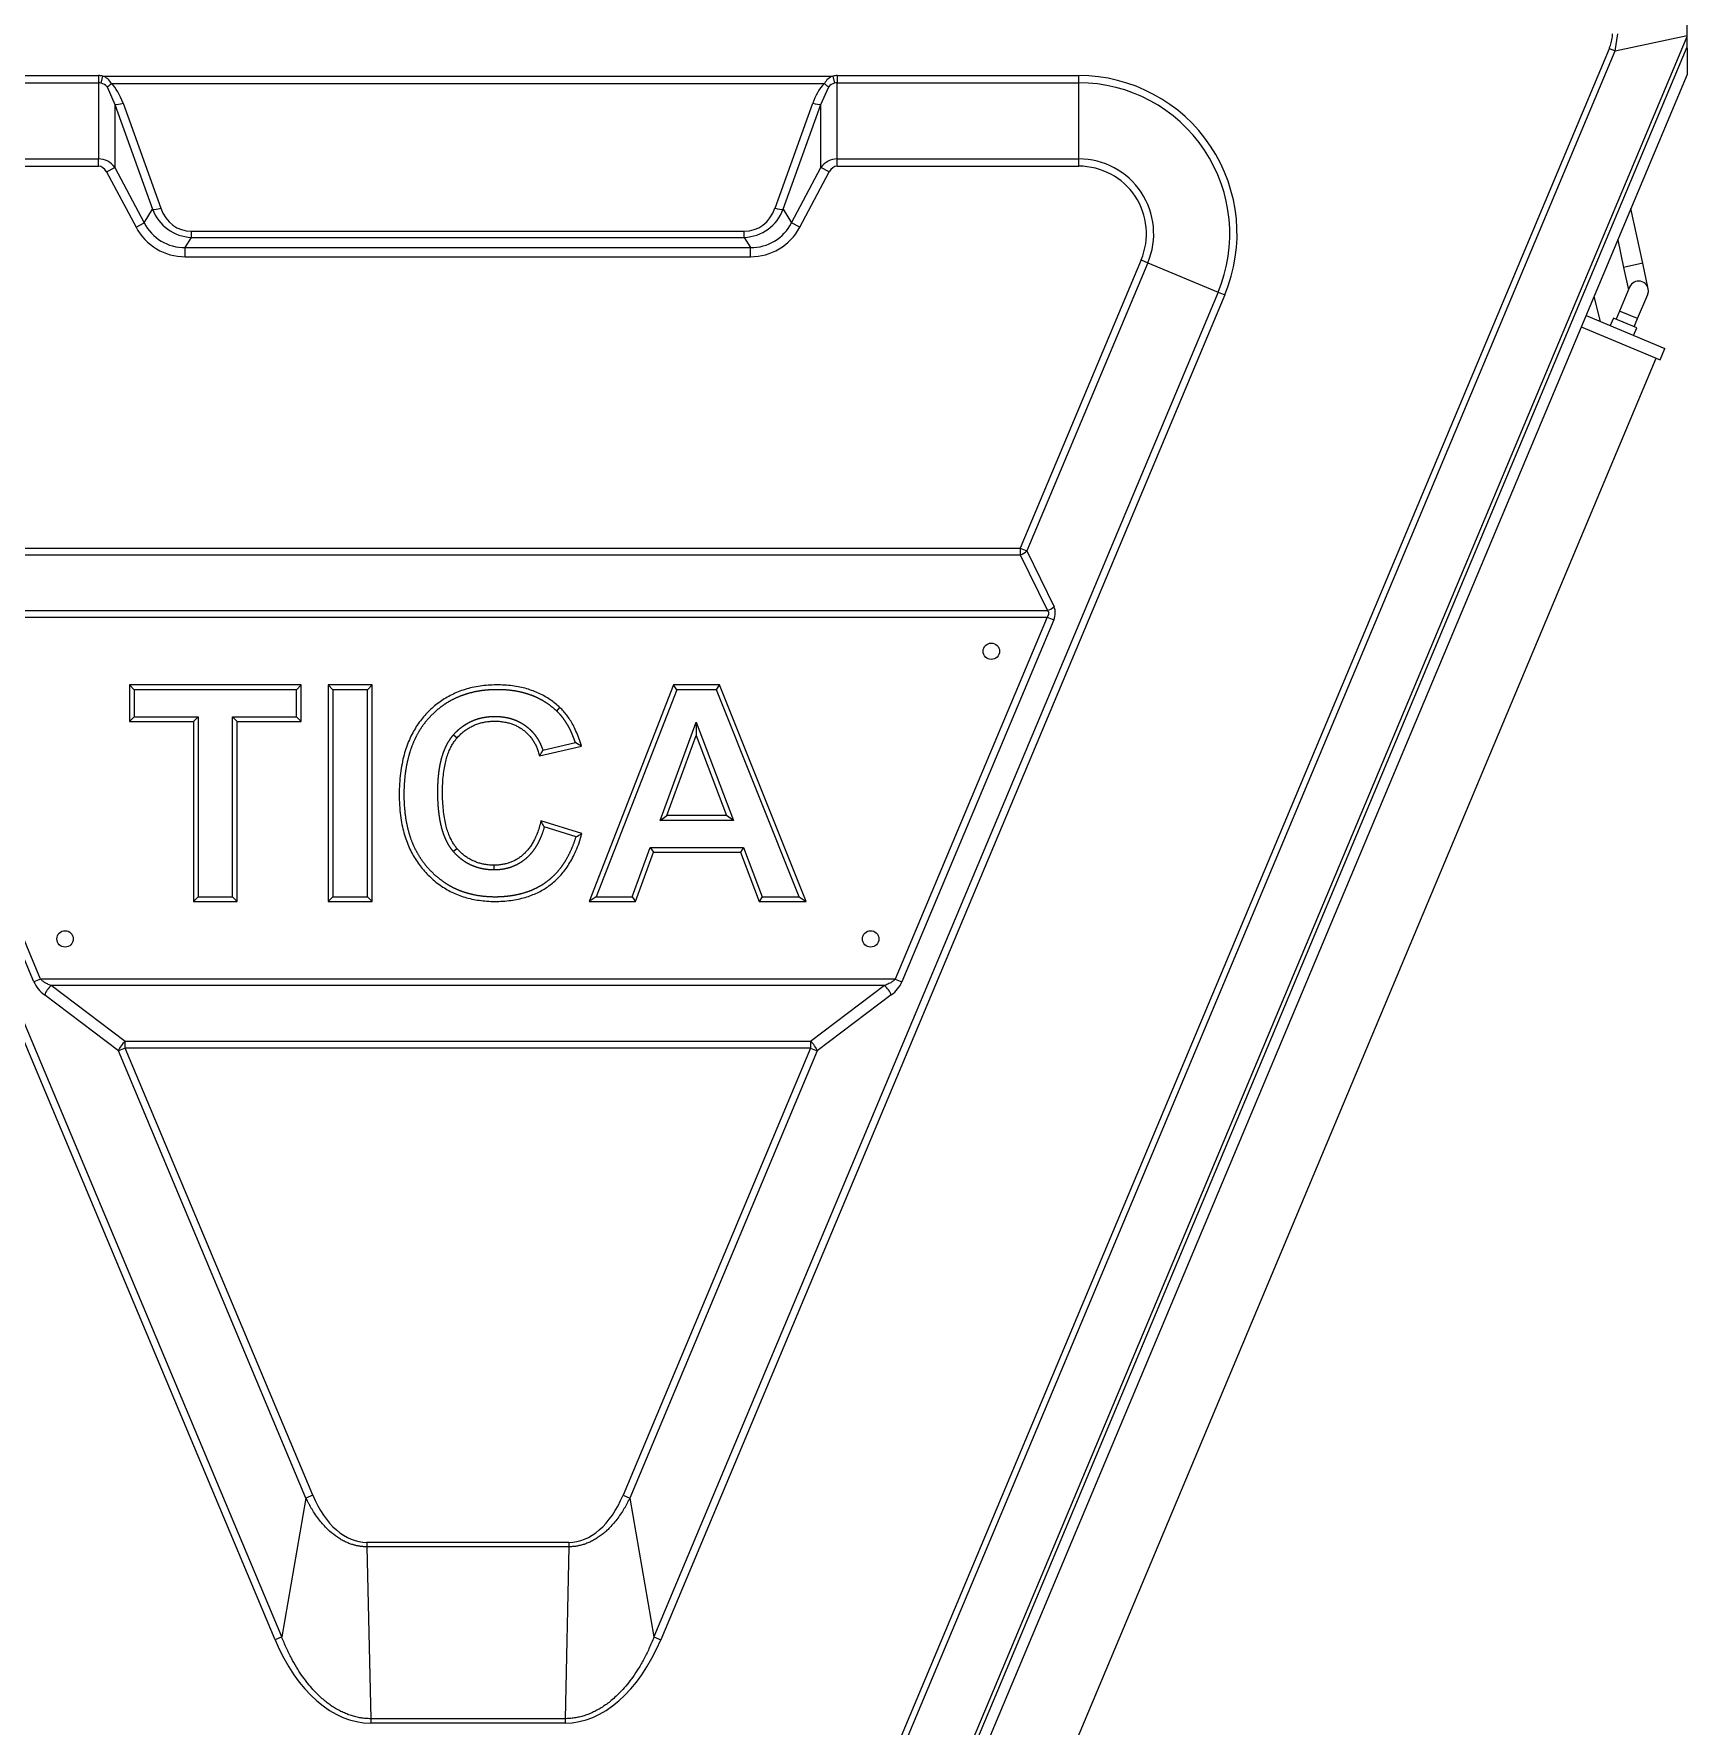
# Model space of a CAD drawing. Header units: millimetres. Extents: x 113490 to 142599, y -20467 to 115.
# Drawn here: x 126322 to 127127, y -7066 to -6241 of the extents above; entities that cross this region are included whole.
import ezdxf

# ---------------------------------------------------------------- set-up
doc = ezdxf.new("R2010")
doc.units = ezdxf.units.MM
doc.layers.add('DV1_0', color=7, linetype='Continuous')

msp = doc.modelspace()

# ---------------------------------------------------------------- linework, layer by layer
at = {"layer": 'DV1_0', "color": 7, "linetype": 'Continuous', "lineweight": 15}
for p, q in [((127127.26, -6242), (127127.26, -6234.07)), ((127127.26, -6242.4), (127127.26, -6242)), ((127127.26, -6247.54), (127127.26, -6242.4)), ((127127.26, -6248.17), (127127.26, -6247.54)), ((127127.26, -6248.17), (127127.26, -6260.87)), ((127127.26, -6260.87), (126774.38, -7102.39)), ((127105.63, -6352.93), (127099.88, -6326.16)), ((127093.44, -6341.52), (127096.32, -6354.93)), ((127096.32, -6354.93), (127098.67, -6365.89)), ((127108.29, -6365.35), (127105.63, -6352.93)), ((127099.25, -6364.51), (127094.34, -6376.22)), ((127085.07, -6381.33), (127081.89, -6369.07)), ((127103.12, -6379.9), (127108.03, -6368.19)), ((127077.99, -6378.37), (127116.39, -6394.47)), ((127091.38, -6379.64), (127089.84, -6383.33)), ((127102.75, -6384.41), (127091.38, -6379.64)), ((127094.34, -6376.22), (127092.68, -6380.19)), ((127101.45, -6383.87), (127103.12, -6379.9)), ((127075.67, -6383.9), (127114.07, -6400)), ((127101.2, -6388.1), (127102.75, -6384.41)), ((126755.17, -7250.69), (127112.22, -6399.23)), ((127114.07, -6400), (127116.39, -6394.47)), ((126368.41, -6558.41), (126368.41, -6576.22)), ((126452.06, -6558.41), (126368.41, -6558.41)), ((126370.72, -6560.72), (126368.41, -6558.41)), ((126449.75, -6560.72), (126370.72, -6560.72)), ((126370.72, -6560.72), (126370.72, -6573.92)), ((126449.75, -6560.72), (126452.06, -6558.41)), ((126449.75, -6573.92), (126449.75, -6560.72)), ((126452.06, -6576.22), (126452.06, -6558.41)), ((126465.23, -6558.41), (126465.23, -6663.9)), ((126486.63, -6558.41), (126465.23, -6558.41)), ((126467.54, -6560.72), (126465.23, -6558.41)), ((126484.32, -6560.72), (126467.54, -6560.72)), ((126467.54, -6560.72), (126467.54, -6661.59)), ((126484.32, -6560.72), (126486.63, -6558.41)), ((126484.32, -6661.59), (126484.32, -6560.72)), ((126486.63, -6663.9), (126486.63, -6558.41)), ((126633.52, -6558.41), (126592.37, -6663.9)), ((126635.09, -6560.72), (126595.75, -6661.59)), ((126655.9, -6558.41), (126633.52, -6558.41)), ((126635.09, -6560.72), (126633.52, -6558.41)), ((126654.34, -6560.72), (126635.09, -6560.72)), ((126654.34, -6560.72), (126655.9, -6558.41)), ((126694.7, -6661.59), (126654.34, -6560.72)), ((126698.11, -6663.9), (126655.9, -6558.41)), ((126576.53, -6571.13), (126578.11, -6569.45)), ((126370.72, -6573.92), (126368.41, -6576.22)), ((126368.41, -6576.22), (126399.54, -6576.22)), ((126370.72, -6573.92), (126401.85, -6573.92)), ((126401.85, -6573.92), (126399.54, -6576.22)), ((126399.54, -6576.22), (126399.54, -6663.9)), ((126401.85, -6573.92), (126401.85, -6661.59)), ((126418.62, -6573.92), (126449.75, -6573.92)), ((126418.62, -6661.59), (126418.62, -6573.92)), ((126418.62, -6573.92), (126420.93, -6576.22)), ((126420.93, -6576.22), (126452.06, -6576.22)), ((126420.93, -6663.9), (126420.93, -6576.22)), ((126449.75, -6573.92), (126452.06, -6576.22)), ((126626.95, -6624.39), (126644.49, -6576.49)), ((126644.49, -6576.49), (126662.61, -6624.39)), ((126644.49, -6576.49), (126644.53, -6583.11)), ((126568.17, -6593.03), (126588.57, -6588.21)), ((126569.81, -6590.27), (126585.64, -6586.53)), ((126630.26, -6622.08), (126644.53, -6583.11)), ((126644.53, -6583.11), (126659.27, -6622.08)), ((126626.95, -6624.39), (126630.26, -6622.08)), ((126659.27, -6622.08), (126630.26, -6622.08)), ((126662.61, -6624.39), (126659.27, -6622.08)), ((126588.81, -6630.88), (126568.85, -6624.68)), ((126585.96, -6632.42), (126570.49, -6627.61)), ((126662.61, -6624.39), (126626.95, -6624.39)), ((126613.35, -6661.59), (126622.12, -6637.6)), ((126622.12, -6637.6), (126667.62, -6637.6)), ((126622.12, -6637.6), (126623.74, -6639.91)), ((126667.62, -6637.6), (126666.03, -6639.91)), ((126667.62, -6637.6), (126676.7, -6661.59)), ((126614.97, -6663.9), (126623.74, -6639.91)), ((126623.74, -6639.91), (126666.03, -6639.91)), ((126666.03, -6639.91), (126675.1, -6663.9)), ((126401.85, -6661.59), (126399.54, -6663.9)), ((126401.85, -6661.59), (126418.62, -6661.59)), ((126418.62, -6661.59), (126420.93, -6663.9)), ((126467.54, -6661.59), (126465.23, -6663.9)), ((126467.54, -6661.59), (126484.32, -6661.59)), ((126484.32, -6661.59), (126486.63, -6663.9)), ((126595.75, -6661.59), (126592.37, -6663.9)), ((126595.75, -6661.59), (126613.35, -6661.59)), ((126613.35, -6661.59), (126614.97, -6663.9)), ((126676.7, -6661.59), (126675.1, -6663.9)), ((126676.7, -6661.59), (126694.7, -6661.59)), ((126694.7, -6661.59), (126698.11, -6663.9)), ((126399.54, -6663.9), (126420.93, -6663.9)), ((126465.23, -6663.9), (126486.63, -6663.9)), ((126592.37, -6663.9), (126614.97, -6663.9)), ((126675.1, -6663.9), (126698.11, -6663.9))]:
    msp.add_line(p, q, dxfattribs=at)
at = {"layer": 'DV1_0', "color": 7, "linetype": 'Continuous', "lineweight": 20}
for p, q in [((126699.65, -7262.15), (127127.26, -6242.4)), ((127092.13, -6249.35), (127093.5, -6241.13)), ((127092.13, -6249.35), (127127.26, -6242)), ((126677.38, -7230.65), (127089.36, -6248.19)), ((126680.15, -7231.81), (127092.13, -6249.35)), ((126701.48, -7262.92), (127127.26, -6247.54)), ((127089.36, -6248.19), (127092.13, -6249.35)), ((126235.6, -6261.47), (126353.28, -6261.47)), ((126235.6, -6265.01), (126353.28, -6265.01)), ((126353.28, -6261.47), (126353.28, -6265.01)), ((126353.28, -6265.01), (126353.28, -6302.08)), ((126354.68, -6265.18), (126355.38, -6261.68)), ((126355.38, -6261.68), (126711.14, -6261.68)), ((126357.48, -6266.98), (126361.26, -6275.5)), ((126359.58, -6265.31), (126706.94, -6265.31)), ((126705.26, -6275.5), (126709.04, -6266.97)), ((126711.14, -6261.68), (126711.84, -6265.18)), ((126713.25, -6261.47), (126830.92, -6261.47)), ((126713.25, -6261.47), (126713.25, -6265.01)), ((126713.25, -6302.08), (126713.25, -6265.01)), ((126713.25, -6265.01), (126830.92, -6265.01)), ((126830.92, -6265.01), (126830.92, -6261.47)), ((126830.92, -6302.08), (126830.92, -6265.01)), ((126361.26, -6275.5), (126361.26, -6306.3)), ((126361.26, -6275.5), (126379.64, -6326.6)), ((126365.26, -6274.91), (126383.64, -6326.01)), ((126682.89, -6326.01), (126701.27, -6274.91)), ((126686.88, -6326.6), (126705.26, -6275.5)), ((126705.26, -6306.3), (126705.26, -6275.5)), ((126235.6, -6302.08), (126353.28, -6302.08)), ((126235.6, -6305.61), (126353.28, -6305.61)), ((126353.28, -6305.61), (126353.28, -6302.08)), ((126357.27, -6308.43), (126361.26, -6306.3)), ((126357.27, -6308.43), (126371.61, -6335.35)), ((126361.26, -6306.3), (126375.6, -6333.22)), ((126690.92, -6333.22), (126705.26, -6306.3)), ((126694.91, -6335.35), (126709.25, -6308.43)), ((126709.25, -6308.43), (126705.26, -6306.3)), ((126713.25, -6305.61), (126713.25, -6302.08)), ((126713.25, -6302.08), (126830.92, -6302.08)), ((126713.25, -6305.61), (126830.92, -6305.61)), ((126830.92, -6305.61), (126830.92, -6302.08)), ((126371.61, -6335.35), (126375.6, -6333.22)), ((126375.6, -6333.22), (126379.64, -6326.6)), ((126686.88, -6326.6), (126690.92, -6333.22)), ((126694.91, -6335.35), (126690.92, -6333.22)), ((126395.6, -6345.2), (126398.58, -6340.3)), ((126398.58, -6337.31), (126667.94, -6337.31)), ((126398.58, -6340.3), (126398.58, -6337.31)), ((126398.58, -6340.3), (126667.94, -6340.3)), ((126667.94, -6340.3), (126667.94, -6337.31)), ((126667.94, -6340.3), (126670.93, -6345.2)), ((126395.6, -6345.2), (126670.93, -6345.2)), ((126395.6, -6349.73), (126395.6, -6345.2)), ((126395.6, -6349.73), (126670.93, -6349.73)), ((126670.93, -6349.73), (126670.93, -6345.2)), ((126861.29, -6351.28), (126802.39, -6491.73)), ((126864.55, -6352.64), (126805.65, -6493.1)), ((126861.29, -6351.28), (126864.55, -6352.64)), ((126864.55, -6352.64), (126898.74, -6366.98)), ((127105.63, -6352.93), (127096.32, -6354.93)), ((126439.33, -7023.69), (126164.52, -6368.35)), ((126442.59, -7022.32), (126167.78, -6366.98)), ((126898.74, -6366.98), (126623.93, -7022.32)), ((126902, -6368.35), (126627.19, -7023.69)), ((126898.74, -6366.98), (126902, -6368.35)), ((127103.12, -6379.9), (127094.34, -6376.22)), ((126264.13, -6491.73), (126802.39, -6491.73)), ((126264.13, -6494.93), (126802.39, -6494.93)), ((126802.39, -6491.73), (126802.39, -6494.93)), ((126802.39, -6491.73), (126805.65, -6493.1)), ((126802.39, -6494.93), (126815.57, -6522.15)), ((126805.65, -6493.1), (126818.83, -6520.32)), ((126250.95, -6522.15), (126815.57, -6522.15)), ((126321.82, -6703.1), (126247.86, -6526.72)), ((126251.12, -6525.35), (126815.4, -6525.35)), ((126325.08, -6701.73), (126251.12, -6525.35)), ((126815.4, -6525.35), (126741.44, -6701.73)), ((126818.66, -6526.72), (126744.7, -6703.1)), ((126815.4, -6525.35), (126818.66, -6526.72)), ((126526.29, -6582.67), (126528.03, -6584.19)), ((126526.16, -6639.54), (126527.91, -6638.04)), ((126546.12, -6648.56), (126546.12, -6646.25)), ((126325.08, -6701.73), (126321.82, -6703.1)), ((126741.44, -6701.73), (126325.08, -6701.73)), ((126741.44, -6701.73), (126744.7, -6703.1)), ((126363.03, -6736.72), (126327.02, -6709.5)), ((126736.24, -6704.93), (126330.28, -6704.93)), ((126366.29, -6732.15), (126330.28, -6704.93)), ((126736.24, -6704.93), (126700.23, -6732.15)), ((126739.5, -6709.5), (126703.49, -6736.72)), ((126366.29, -6735.35), (126363.03, -6736.72)), ((126454.4, -6954.62), (126363.03, -6736.72)), ((126700.23, -6732.15), (126366.29, -6732.15)), ((126366.29, -6735.35), (126366.29, -6732.15)), ((126700.23, -6735.35), (126366.29, -6735.35)), ((126457.66, -6953.25), (126366.29, -6735.35)), ((126700.23, -6735.35), (126608.86, -6953.25)), ((126703.49, -6736.72), (126612.12, -6954.62)), ((126700.23, -6732.15), (126700.23, -6735.35)), ((126700.23, -6735.35), (126703.49, -6736.72)), ((126454.4, -6954.62), (126442.59, -7022.32)), ((126457.66, -6953.25), (126454.4, -6954.62)), ((126608.86, -6953.25), (126612.12, -6954.62)), ((126612.12, -6954.62), (126623.93, -7022.32)), ((126582.42, -6976.29), (126484.1, -6976.29)), ((126484.1, -6976.29), (126484.1, -6978.4)), ((126582.42, -6976.29), (126582.42, -6978.4)), ((126582.42, -6978.4), (126484.1, -6978.4)), ((126484.1, -6978.4), (126485.92, -7062.17)), ((126582.42, -6978.4), (126580.6, -7062.17)), ((126442.59, -7022.32), (126439.33, -7023.69)), ((126623.93, -7022.32), (126627.19, -7023.69)), ((126580.6, -7062.17), (126485.92, -7062.17)), ((126485.92, -7062.17), (126485.92, -7064.29)), ((126580.6, -7064.29), (126485.92, -7064.29)), ((126580.6, -7062.17), (126580.6, -7064.29))]:
    msp.add_line(p, q, dxfattribs=at)
at = {"layer": 'DV1_0', "color": 7, "linetype": 'Continuous', "lineweight": 15}
for centre in [(126788.26, -6541.99), (126337.04, -6682.16), (126729.48, -6682.16)]:
    msp.add_circle(centre, 4, dxfattribs=at)
at = {"layer": 'DV1_0', "color": 7, "linetype": 'Continuous', "lineweight": 20}
for centre, radius, start, end in [((126353.27, -6272.17), 10.7, 78.62829, 89.97807), ((126353.27, -6270.77), 5.76, 75.84234, 89.94264), ((126353.5, -6270.1), 5.06, 38.18383, 76.54336), ((126352.51, -6269.25), 8.09, 29.10135, 69.21387), ((126725.39, -6282.69), 25.34, 136.70813, 162.12826), ((126714, -6269.23), 8.07, 110.72151, 150.96151), ((126713.02, -6270.1), 5.06, 103.45951, 141.81186), ((126713.25, -6272.17), 10.7, 90.02052, 101.37408), ((126713.25, -6270.77), 5.76, 90.05651, 104.16255), ((126830.92, -6338.54), 77.07, 337.25, 90), ((126830.92, -6338.54), 73.54, 337.25, 90), ((126353.19, -6311.89), 9.82, 34.72929, 89.52864), ((126713.33, -6311.89), 9.82, 90.47616, 145.26591), ((126830.92, -6338.54), 36.46, 337.25, 90), ((126830.92, -6338.54), 32.93, 337.25, 90), ((126394.89, -6323.71), 21.5, 206.25539, 271.88665), ((126399.26, -6319.42), 20.89, 200.09274, 268.12858), ((126667.29, -6319.46), 20.85, 271.78529, 339.99339), ((126671.64, -6323.71), 21.5, 268.11409, 333.74386), ((126395.34, -6322.96), 26.77, 207.5641, 270.53861), ((126671.18, -6322.96), 26.77, 269.46133, 332.43596)]:
    msp.add_arc(centre, radius, start, end, dxfattribs=at)
at = {"layer": 'DV1_0', "color": 7, "linetype": 'Continuous', "lineweight": 15}
for centre, radius, start, end in [((127103.64, -6366.35), 4.76, 0, 157.25), ((127103.64, -6366.35), 4.76, 337.25, 0), ((126504.69, -6730.97), 165.57, 59.56409, 60.73275), ((126502.5, -6552.28), 77.28, 328.17856, 330.55589), ((126436.16, -6700.88), 153.01, 28.61191, 29.86828), ((126491.14, -6452.48), 203.39, 297.78935, 298.70132)]:
    msp.add_arc(centre, radius, start, end, dxfattribs=at)
at = {"layer": 'DV1_0', "color": 7, "linetype": 'Continuous', "lineweight": 20}
for centre, major_axis, ratio, start_param, end_param in [((126359.58, -6263.77), (-3.48, -3.59), 0.220719, 0.717909, 1.347194), ((126353.32, -6293.69), (-0.05, 31.28), 0.477729, 5.355274, 5.847767), ((126706.94, -6263.77), (3.48, -3.59), 0.220719, 4.935998, 5.565263), ((126365.26, -6273.37), (-4.7, -1.69), 0.292381, 0.461167, 1.46601), ((126701.27, -6273.37), (4.7, -1.69), 0.292381, 4.817177, 5.822019), ((126353.28, -6312.67), (-0.01, 7.06), 0.707338, 5.356674, 6.282449), ((126713.24, -6312.67), (0.01, 7.05), 0.707954, 0.001094, 0.927445), ((126383.64, -6324.47), (-4.7, -1.69), 0.292381, 0.461166, 1.466009), ((126403.36, -6311.34), (10.92, 24.7), 0.734557, 2.48522, 3.455755), ((126663.14, -6311.33), (-10.95, 24.71), 0.7344, 2.826953, 3.797155), ((126682.89, -6324.47), (4.7, -1.69), 0.292381, 4.817177, 5.822019), ((126802.39, -6491.73), (-4.5, -2.18), 0.600003, 1.288002, 2.057486), ((126815.57, -6518.95), (-4.5, -2.18), 0.600003, 1.288002, 2.057486), ((126807.82, -6526.72), (10.63, 7.07), 0.664977, 5.497797, 6.192529), ((126332.74, -6703.07), (-10.72, 7.06), 0.666776, 0.781871, 1.473649), ((126733.81, -6703.08), (10.69, 7.07), 0.666419, 4.807124, 5.499727), ((126330.28, -6708.13), (3.01, 3.99), 0.448997, 1.034793, 2.228562), ((126736.24, -6708.13), (-3.01, 3.99), 0.448997, 4.054624, 5.248392), ((126366.29, -6735.35), (3.01, 3.99), 0.448997, 1.034793, 2.228562), ((126700.23, -6735.35), (-3.01, 3.99), 0.448997, 4.054624, 5.248392), ((126483.26, -6924.68), (-1.33, 51.6), 0.606054, 2.141908, 3.126109), ((126583.23, -6924.62), (1.28, 51.66), 0.606049, 3.156652, 4.140097), ((126484.5, -6973.15), (-2.24, 91.13), 0.605695, 2.143739, 3.126709), ((126582.03, -6973.19), (2.25, 91.09), 0.605798, 3.156584, 4.139778)]:
    msp.add_ellipse(centre, major_axis=major_axis, ratio=ratio, start_param=start_param, end_param=end_param, dxfattribs=at)
msp.add_open_spline([(127089.36, -6248.19), (127089.55, -6247.73), (127089.91, -6246.8), (127090.31, -6245.5), (127090.64, -6244.04), (127090.84, -6242.55), (127090.88, -6241.6), (127090.88, -6241.13)], degree=3, dxfattribs=at)
for points, knots in [([(126815.57, -6522.15), (126815.66, -6522.24), (126815.81, -6522.42), (126815.99, -6522.7), (126816.11, -6522.99), (126816.17, -6523.28), (126816.19, -6523.58), (126816.16, -6523.89), (126816.08, -6524.22), (126815.93, -6524.57), (126815.71, -6524.96), (126815.52, -6525.22), (126815.4, -6525.35)], [0, 0, 0, 0, 0.103754, 0.201399, 0.295256, 0.386511, 0.476484, 0.567069, 0.661122, 0.762305, 0.874482, 1, 1, 1, 1]), ([(126330.28, -6704.93), (126329.95, -6704.81), (126329.33, -6704.56), (126328.46, -6704.16), (126327.7, -6703.76), (126327.03, -6703.37), (126326.45, -6702.97), (126325.93, -6702.57), (126325.47, -6702.16), (126325.2, -6701.88), (126325.08, -6701.73)], [0, 0, 0, 0, 0.162154, 0.309168, 0.444157, 0.56805, 0.681058, 0.789601, 0.89662, 1, 1, 1, 1]), ([(126741.44, -6701.73), (126741.32, -6701.88), (126741.04, -6702.17), (126740.55, -6702.61), (126739.95, -6703.06), (126739.24, -6703.53), (126738.39, -6704), (126737.38, -6704.48), (126736.64, -6704.78), (126736.24, -6704.93)], [0, 0, 0, 0, 0.104699, 0.217397, 0.341582, 0.478635, 0.63137, 0.803901, 1, 1, 1, 1]), ([(126484.1, -6978.4), (126483.93, -6978.4), (126483.61, -6978.4), (126483.12, -6978.39), (126482.63, -6978.36), (126482.14, -6978.32), (126481.65, -6978.28), (126481.16, -6978.22), (126480.67, -6978.15), (126479.83, -6978.02), (126478.66, -6977.78), (126477.03, -6977.33), (126475.3, -6976.73), (126473.45, -6975.92), (126471.58, -6974.94), (126468.96, -6973.3), (126466.36, -6971.24), (126463.83, -6968.77), (126461.86, -6966.58), (126459.92, -6964.1), (126458.42, -6961.91), (126457.32, -6960.12), (126456.58, -6958.85), (126455.84, -6957.5), (126455.1, -6956.09), (126454.64, -6955.11), (126454.4, -6954.62)], [0, 0, 0, 0, 0.012207, 0.024421, 0.036645, 0.048882, 0.061135, 0.073407, 0.085701, 0.098018, 0.136644, 0.175569, 0.223909, 0.273378, 0.326546, 0.381495, 0.504574, 0.573263, 0.64576, 0.724421, 0.808607, 0.844135, 0.881045, 0.919332, 0.958987, 1, 1, 1, 1]), ([(126612.12, -6954.62), (126612.01, -6954.86), (126611.78, -6955.34), (126611.43, -6956.05), (126611.08, -6956.74), (126610.73, -6957.42), (126610.37, -6958.08), (126610.01, -6958.72), (126609.66, -6959.34), (126609.3, -6959.95), (126608.94, -6960.55), (126608.12, -6961.87), (126606.8, -6963.82), (126604.93, -6966.26), (126603.02, -6968.43), (126601.11, -6970.33), (126599.2, -6972), (126597.31, -6973.43), (126595.42, -6974.65), (126593.56, -6975.68), (126591.71, -6976.53), (126590.17, -6977.11), (126588.93, -6977.49), (126588, -6977.74), (126587.07, -6977.94), (126586.14, -6978.11), (126585.21, -6978.24), (126584.28, -6978.34), (126583.35, -6978.39), (126582.73, -6978.4), (126582.42, -6978.4)], [0, 0, 0, 0, 0.020016, 0.039694, 0.059032, 0.078029, 0.096685, 0.114997, 0.132966, 0.15059, 0.167868, 0.184799, 0.266929, 0.343527, 0.415009, 0.482791, 0.544966, 0.604534, 0.659648, 0.712959, 0.76302, 0.811959, 0.83598, 0.859817, 0.883489, 0.907012, 0.930406, 0.95369, 0.976881, 1, 1, 1, 1]), ([(126485.92, -7062.17), (126485.1, -7062.17), (126483.48, -7062.11), (126481.08, -7061.81), (126478.75, -7061.34), (126476.46, -7060.69), (126474.2, -7059.88), (126471.97, -7058.9), (126469.81, -7057.77), (126467.72, -7056.51), (126465.7, -7055.12), (126463.67, -7053.57), (126461.59, -7051.78), (126459.39, -7049.67), (126457.06, -7047.16), (126454.62, -7044.21), (126452.13, -7040.8), (126449.64, -7036.92), (126447.18, -7032.56), (126444.78, -7027.66), (126443.31, -7024.17), (126442.59, -7022.32)], [0, 0, 0, 0, 0.039675, 0.079011, 0.117409, 0.155373, 0.194404, 0.233853, 0.273354, 0.31251, 0.351559, 0.391858, 0.435291, 0.483673, 0.53828, 0.599457, 0.666887, 0.740342, 0.819788, 0.905575, 1, 1, 1, 1]), ([(126623.93, -7022.32), (126623.18, -7024.26), (126621.62, -7027.93), (126619.07, -7033.09), (126616.41, -7037.71), (126613.68, -7041.82), (126610.93, -7045.44), (126608.23, -7048.54), (126605.64, -7051.13), (126603.23, -7053.26), (126600.99, -7055.01), (126598.84, -7056.49), (126596.7, -7057.78), (126594.51, -7058.92), (126592.24, -7059.91), (126589.92, -7060.74), (126587.57, -7061.39), (126585.24, -7061.84), (126582.92, -7062.11), (126581.38, -7062.17), (126580.6, -7062.17)], [0, 0, 0, 0, 0.098655, 0.18986, 0.274376, 0.352916, 0.425587, 0.491678, 0.550093, 0.601164, 0.646216, 0.687373, 0.727036, 0.766765, 0.806851, 0.846905, 0.886467, 0.925149, 0.96228, 1, 1, 1, 1])]:
    msp.add_open_spline(points, degree=3, knots=knots, dxfattribs=at)
at = {"layer": 'DV1_0', "color": 7, "linetype": 'Continuous', "lineweight": 15}
for points in [[(126578.11, -6569.45), (126577.36, -6568.74), (126575.82, -6567.39), (126573.36, -6565.57), (126570.76, -6563.95), (126568.01, -6562.52), (126565.08, -6561.29), (126561.96, -6560.25), (126558.61, -6559.42), (126555, -6558.81), (126551.12, -6558.46), (126547.1, -6558.37), (126543.07, -6558.53), (126539.16, -6558.95), (126535.4, -6559.64), (126531.84, -6560.6), (126528.5, -6561.78), (126525.39, -6563.17), (126522.46, -6564.76), (126519.69, -6566.56), (126517.06, -6568.58), (126514.58, -6570.81), (126512.25, -6573.24), (126510.09, -6575.87), (126508.12, -6578.7), (126506.34, -6581.75), (126504.74, -6585.04), (126503.35, -6588.6), (126502.14, -6592.48), (126501.15, -6596.72), (126500.39, -6601.45), (126499.91, -6606.54), (126499.74, -6611.8), (126499.9, -6617.04), (126500.39, -6622.05), (126501.13, -6626.57), (126502.1, -6630.61), (126503.27, -6634.28), (126504.65, -6637.67), (126506.22, -6640.84), (126507.99, -6643.81), (126509.96, -6646.6), (126512.14, -6649.23), (126514.51, -6651.69), (126517.04, -6653.95), (126519.71, -6656), (126522.51, -6657.82), (126525.44, -6659.42), (126528.52, -6660.77), (126531.77, -6661.88), (126535.18, -6662.77), (126538.76, -6663.41), (126542.5, -6663.82), (126546.41, -6663.95), (126550.36, -6663.83), (126554.2, -6663.45), (126557.81, -6662.83), (126561.17, -6661.98), (126564.29, -6660.93), (126567.16, -6659.7), (126569.77, -6658.32), (126572.2, -6656.77), (126574.49, -6655.03), (126576.66, -6653.09), (126578.72, -6650.92), (126580.67, -6648.51), (126582.53, -6645.8), (126584.3, -6642.73), (126585.95, -6639.28), (126587.47, -6635.37), (126588.39, -6632.44), (126588.81, -6630.88)], [(126588.57, -6588.21), (126588.17, -6586.81), (126587.32, -6584.18), (126585.95, -6580.79), (126584.5, -6577.86), (126583, -6575.32), (126581.44, -6573.09), (126579.81, -6571.14), (126578.68, -6569.99), (126578.11, -6569.45)], [(126528.03, -6584.19), (126528.49, -6583.66), (126529.46, -6582.64), (126531.02, -6581.26), (126532.68, -6580.03), (126534.43, -6578.96), (126536.25, -6578.06), (126538.14, -6577.33), (126540.12, -6576.75), (126542.22, -6576.33), (126544.44, -6576.09), (126546.73, -6576.03), (126549.05, -6576.16), (126551.25, -6576.45), (126553.25, -6576.9), (126555.08, -6577.49), (126556.79, -6578.21), (126558.4, -6579.08), (126559.92, -6580.08), (126561.35, -6581.23), (126562.69, -6582.51), (126563.93, -6583.93), (126565.04, -6585.47), (126566.03, -6587.14), (126566.89, -6588.95), (126567.61, -6590.9), (126568, -6592.3), (126568.17, -6593.03)], [(126527.91, -6638.04), (126527.54, -6637.61), (126526.8, -6636.66), (126525.73, -6634.98), (126524.69, -6632.99), (126523.73, -6630.67), (126522.86, -6627.97), (126522.12, -6624.82), (126521.53, -6621.27), (126521.12, -6617.32), (126520.9, -6612.99), (126520.9, -6608.54), (126521.11, -6604.3), (126521.52, -6600.51), (126522.1, -6597.12), (126522.85, -6594.13), (126523.72, -6591.53), (126524.7, -6589.26), (126525.76, -6587.29), (126526.87, -6585.6), (126527.64, -6584.64), (126528.03, -6584.19)], [(126568.85, -6624.68), (126568.59, -6625.83), (126568.02, -6627.99), (126567.06, -6630.79), (126566.03, -6633.21), (126564.93, -6635.31), (126563.78, -6637.13), (126562.55, -6638.75), (126561.26, -6640.17), (126559.91, -6641.42), (126558.49, -6642.53), (126556.98, -6643.49), (126555.4, -6644.31), (126553.73, -6645), (126551.97, -6645.54), (126550.12, -6645.94), (126548.18, -6646.19), (126546.82, -6646.25), (126546.12, -6646.25)], [(126546.12, -6646.25), (126545.31, -6646.25), (126543.74, -6646.19), (126541.57, -6645.91), (126539.55, -6645.48), (126537.67, -6644.9), (126535.87, -6644.17), (126534.15, -6643.3), (126532.49, -6642.25), (126530.9, -6641.04), (126529.36, -6639.64), (126528.39, -6638.6), (126527.91, -6638.04)]]:
    msp.add_open_spline(points, degree=3, dxfattribs=at)
for points, knots in [([(126576.53, -6571.13), (126574.07, -6568.81), (126571.22, -6566.97), (126568.35, -6565.13), (126565.14, -6563.83), (126561.79, -6562.48), (126558.1, -6561.72), (126554.05, -6560.88), (126549.49, -6560.74), (126547.15, -6560.67), (126544.76, -6560.79), (126542.39, -6560.9), (126540.18, -6561.19), (126535.99, -6561.74), (126532.2, -6562.96), (126528.6, -6564.11), (126525.35, -6565.83), (126522.14, -6567.54), (126519.25, -6569.83), (126516.34, -6572.14), (126513.88, -6574.95), (126511.4, -6577.78), (126509.47, -6580.99), (126507.5, -6584.28), (126506.04, -6588.09), (126504.78, -6591.41), (126503.92, -6595.06), (126502.62, -6600.63), (126502.24, -6607.11), (126501.88, -6613.34), (126502.46, -6619.32), (126503.2, -6626.98), (126505.36, -6633.12), (126506.68, -6636.88), (126508.61, -6640.3), (126510.49, -6643.62), (126512.93, -6646.55), (126515.37, -6649.48), (126518.32, -6651.95), (126521.2, -6654.37), (126524.34, -6656.17), (126526.1, -6657.18), (126527.95, -6657.98), (126529.81, -6658.8), (126531.81, -6659.43), (126534.95, -6660.43), (126538.35, -6660.97), (126542.6, -6661.65), (126547.18, -6661.6), (126549.45, -6661.57), (126551.7, -6661.36), (126553.91, -6661.16), (126555.95, -6660.79), (126559.76, -6660.11), (126563.16, -6658.84), (126566.34, -6657.66), (126569.09, -6655.99), (126572.16, -6654.13), (126574.83, -6651.59), (126577.56, -6648.98), (126579.8, -6645.67), (126581.61, -6643), (126583.08, -6639.9), (126584.71, -6636.47), (126585.96, -6632.42)], [0, 0, 0, 0.03125, 0.03125, 0.0625, 0.0625, 0.09375, 0.09375, 0.125, 0.125, 0.140625, 0.140625, 0.15625, 0.15625, 0.1875, 0.1875, 0.21875, 0.21875, 0.25, 0.25, 0.28125, 0.28125, 0.3125, 0.3125, 0.34375, 0.34375, 0.375, 0.375, 0.4375, 0.4375, 0.5, 0.5, 0.5625, 0.5625, 0.59375, 0.59375, 0.625, 0.625, 0.65625, 0.65625, 0.6875, 0.6875, 0.705357, 0.705357, 0.723214, 0.723214, 0.75, 0.75, 0.78125, 0.78125, 0.796875, 0.796875, 0.8125, 0.8125, 0.84375, 0.84375, 0.875, 0.875, 0.910714, 0.910714, 0.946429, 0.946429, 0.973214, 0.973214, 1, 1, 1]), ([(126585.64, -6586.53), (126584.95, -6584.45), (126584.15, -6582.56), (126583.29, -6580.53), (126582.3, -6578.72), (126581.17, -6576.67), (126579.87, -6574.9), (126578.32, -6572.81), (126576.53, -6571.13)], [0, 0, 0, 0.25, 0.25, 0.5, 0.5, 0.75, 0.75, 1, 1, 1]), ([(126526.29, -6582.67), (126527.44, -6581.35), (126528.74, -6580.2), (126530.02, -6579.07), (126531.42, -6578.13), (126532.54, -6577.38), (126533.72, -6576.75), (126535.49, -6575.82), (126537.42, -6575.17), (126539.04, -6574.61), (126540.73, -6574.28), (126542.5, -6573.93), (126544.35, -6573.81), (126546.22, -6573.69), (126548.15, -6573.8), (126550.04, -6573.91), (126551.8, -6574.24), (126553.46, -6574.54), (126554.99, -6575.04), (126556.46, -6575.52), (126557.85, -6576.19), (126559.22, -6576.86), (126560.5, -6577.71), (126561.79, -6578.57), (126562.94, -6579.59), (126564.1, -6580.61), (126565.12, -6581.79), (126566.14, -6582.97), (126566.99, -6584.29), (126567.86, -6585.62), (126568.56, -6587.1), (126569.28, -6588.62), (126569.81, -6590.27)], [0, 0, 0, 0.0625, 0.0625, 0.125, 0.125, 0.175, 0.175, 0.25, 0.25, 0.3125, 0.3125, 0.375, 0.375, 0.4375, 0.4375, 0.5, 0.5, 0.5625, 0.5625, 0.625, 0.625, 0.6875, 0.6875, 0.75, 0.75, 0.8125, 0.8125, 0.875, 0.875, 0.9375, 0.9375, 1, 1, 1]), ([(126526.16, -6639.54), (126524.64, -6637.76), (126523.42, -6635.51), (126522.02, -6632.94), (126521.04, -6629.82), (126520.5, -6628.1), (126520.08, -6626.16), (126519.63, -6624.1), (126519.32, -6621.84), (126518.98, -6619.42), (126518.8, -6616.7), (126518.61, -6613.83), (126518.6, -6610.92), (126518.59, -6607.55), (126518.83, -6604.4), (126519.04, -6601.45), (126519.47, -6598.83), (126520.05, -6595.31), (126521.03, -6592.33), (126522.02, -6589.28), (126523.45, -6586.73), (126524.72, -6584.47), (126526.29, -6582.67)], [0, 0, 0, 0.125, 0.125, 0.25, 0.25, 0.3125, 0.3125, 0.375, 0.375, 0.4375, 0.4375, 0.5, 0.5, 0.571429, 0.571429, 0.642857, 0.642857, 0.75, 0.75, 0.875, 0.875, 1, 1, 1]), ([(126570.49, -6627.61), (126569.35, -6631.73), (126567.67, -6635.02), (126566.69, -6636.95), (126565.52, -6638.61), (126564.15, -6640.56), (126562.49, -6642.17), (126560.88, -6643.72), (126559.06, -6644.9), (126557.25, -6646.06), (126555.22, -6646.87), (126553.15, -6647.7), (126550.9, -6648.12), (126548.57, -6648.56), (126546.12, -6648.56)], [0, 0, 0, 0.25, 0.25, 0.375, 0.375, 0.5, 0.5, 0.625, 0.625, 0.75, 0.75, 0.875, 0.875, 1, 1, 1]), ([(126546.12, -6648.56), (126545.04, -6648.56), (126543.98, -6648.49), (126541.96, -6648.35), (126540.07, -6647.95), (126538.7, -6647.66), (126537.4, -6647.23), (126536.13, -6646.8), (126534.91, -6646.24), (126532.46, -6645.12), (126530.3, -6643.48), (126529.2, -6642.64), (126528.17, -6641.66), (126527.11, -6640.66), (126526.16, -6639.54)], [0, 0, 0, 0.083333, 0.083333, 0.25, 0.25, 0.375, 0.375, 0.5, 0.5, 0.75, 0.75, 0.875, 0.875, 1, 1, 1])]:
    msp.add_open_spline(points, degree=2, knots=knots, dxfattribs=at)

doc.saveas('drawing.dxf')
